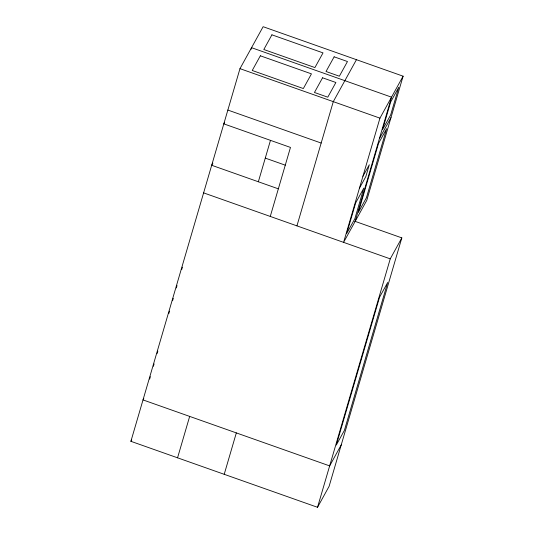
<?xml version="1.0" encoding="UTF-8"?>
<svg xmlns="http://www.w3.org/2000/svg" width="534" height="534" viewBox="0 0 534 534"><rect width="100%" height="100%" fill="white"/><g stroke="black" fill="none" stroke-linecap="round" stroke-linejoin="round"><path stroke-width="0.8" d="M354.776 221.243L401.828 237.877L329.111 486.32L317.53 507.3L130.897 441.318L239.973 68.652L263.128 26.7L403.103 76.182L366.745 200.41L343.589 242.363L379.948 118.141L403.103 76.182M149.653 379.08L150.354 376.684M153.398 366.291L154.099 363.894M157.143 353.501L157.844 351.105M168.837 313.531L169.538 311.135M172.582 300.742L173.283 298.346M176.327 287.953L177.028 285.557M181.707 269.57L182.408 267.174M251.08 49.268L251.547 47.68L391.529 97.161L355.17 221.383M177.555 457.818L189.67 416.407M258.349 181.767L270.471 140.355M270.264 216.437L290.469 147.424L223.813 123.861L224.607 122.419M224.213 474.312L236.328 432.9M296.931 225.869L333.289 101.64L356.445 59.688M317.53 507.3L390.247 258.856L401.828 237.877M212.886 163.104L211.691 165.273L278.347 188.836M143.813 398.464L143.012 399.913L329.652 465.895L341.226 444.915M130.897 441.318L131.691 439.876M379.407 138.566L390.988 117.593M362.92 176.307L369.288 164.766L365.83 176.6L359.462 188.135M239.973 68.652L379.948 118.141M227.851 110.057L321.168 143.052M265.278 158.104L285.269 165.173M203.614 192.874L390.247 258.856M355.711 202.8L346.766 233.365L354.87 218.68L363.814 188.115L355.711 202.8M378.546 143.372L358.347 212.385L366.451 197.7L386.649 128.687L378.546 143.372M390.668 101.967L382.584 129.568L390.688 114.883L398.771 87.282L390.668 101.967M379.574 297.178L336.293 445.062L344.397 430.377L387.677 282.493L379.574 297.178M260.345 55.796L252.235 70.481L303.339 88.551L311.449 73.866L260.345 55.796M271.919 34.823L263.816 49.508L314.92 67.571L323.023 52.886L271.919 34.823M322.556 77.79L314.446 92.475L327.783 97.188L335.886 82.503L322.556 77.79M334.137 56.818L326.027 71.503L339.357 76.215L347.467 61.53L334.137 56.818"/></g></svg>
